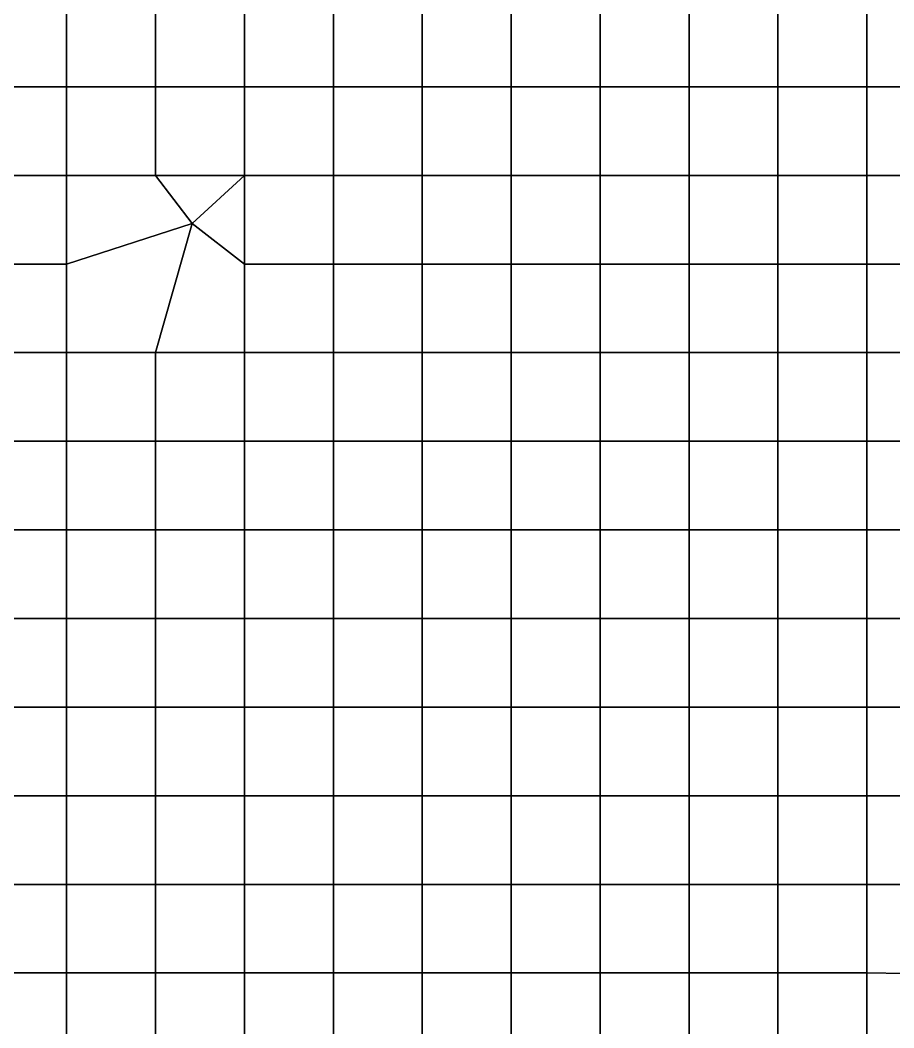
# Model space of a CAD drawing. Extents: x -13 to 39.3, y -26.5 to 20.6.
# Drawn here: x 28.96 to 33.89, y -13.81 to -8.11 of the extents above; entities that cross this region are included whole.
import ezdxf

# ---------------------------------------------------------------- set-up
doc = ezdxf.new("R2010")
doc.units = 0
doc.layers.add('FACES', color=5, linetype='CONTINUOUS')

msp = doc.modelspace()

# ---------------------------------------------------------------- linework, layer by layer
at = {"layer": 'FACES'}
for points in [[(29.2176, -7.99033), (28.7155, -7.99033), (28.7155, -8.49103), (29.2176, -8.49103)], [(29.2176, -7.99033, 3.3), (28.7155, -7.99033, 3.3), (28.7155, -8.49103, 3.3), (29.2176, -8.49103, 3.3)], [(29.7197, -7.99033), (29.2176, -7.99033), (29.2176, -8.49103), (29.7197, -8.49103)], [(29.7197, -7.99033, 3.3), (29.2176, -7.99033, 3.3), (29.2176, -8.49103, 3.3), (29.7197, -8.49103, 3.3)], [(30.2219, -7.99033), (29.7197, -7.99033), (29.7197, -8.49103), (30.2219, -8.49103)], [(30.2219, -7.99033, 3.3), (29.7197, -7.99033, 3.3), (29.7197, -8.49103, 3.3), (30.2219, -8.49103, 3.3)], [(30.724, -7.99033), (30.2219, -7.99033), (30.2219, -8.49103), (30.724, -8.49103)], [(30.724, -7.99033, 3.3), (30.2219, -7.99033, 3.3), (30.2219, -8.49103, 3.3), (30.724, -8.49103, 3.3)], [(31.2261, -7.99033), (30.724, -7.99033), (30.724, -8.49103), (31.2261, -8.49103)], [(31.2261, -7.99033, 3.3), (30.724, -7.99033, 3.3), (30.724, -8.49103, 3.3), (31.2261, -8.49103, 3.3)], [(31.7282, -7.99033), (31.2261, -7.99033), (31.2261, -8.49103), (31.7282, -8.49103)], [(31.7282, -7.99033, 3.3), (31.2261, -7.99033, 3.3), (31.2261, -8.49103, 3.3), (31.7282, -8.49103, 3.3)], [(32.2303, -7.99033), (31.7282, -7.99033), (31.7282, -8.49103), (32.2303, -8.49103)], [(32.2303, -7.99033, 3.3), (31.7282, -7.99033, 3.3), (31.7282, -8.49103, 3.3), (32.2303, -8.49103, 3.3)], [(32.7324, -7.99033), (32.2303, -7.99033), (32.2303, -8.49103), (32.7324, -8.49103)], [(32.7324, -7.99033, 3.3), (32.2303, -7.99033, 3.3), (32.2303, -8.49103, 3.3), (32.7324, -8.49103, 3.3)], [(33.2345, -7.99033), (32.7324, -7.99033), (32.7324, -8.49103), (33.2345, -8.49103)], [(33.2345, -7.99033, 3.3), (32.7324, -7.99033, 3.3), (32.7324, -8.49103, 3.3), (33.2345, -8.49103, 3.3)], [(33.7367, -7.99033), (33.2345, -7.99033), (33.2345, -8.49103), (33.7367, -8.49103)], [(33.7367, -7.99033, 3.3), (33.2345, -7.99033, 3.3), (33.2345, -8.49103, 3.3), (33.7367, -8.49103, 3.3)], [(34.2388, -7.99033), (33.7367, -7.99033), (33.7367, -8.49103), (34.2388, -8.49103)], [(34.2388, -7.99033, 3.3), (33.7367, -7.99033, 3.3), (33.7367, -8.49103, 3.3), (34.2388, -8.49103, 3.3)], [(29.2176, -8.49103), (28.7155, -8.49103), (28.7155, -8.99174), (29.2176, -8.99174)], [(29.2176, -8.49103, 3.3), (28.7155, -8.49103, 3.3), (28.7155, -8.99174, 3.3), (29.2176, -8.99174, 3.3)], [(29.7197, -8.49103), (29.2176, -8.49103), (29.2176, -8.99174), (29.7197, -8.99174)], [(29.7197, -8.49103, 3.3), (29.2176, -8.49103, 3.3), (29.2176, -8.99174, 3.3), (29.7197, -8.99174, 3.3)], [(30.2219, -8.49103), (29.7197, -8.49103), (29.7197, -8.99174), (30.2219, -8.99174)], [(30.2219, -8.49103, 3.3), (29.7197, -8.49103, 3.3), (29.7197, -8.99174, 3.3), (30.2219, -8.99174, 3.3)], [(30.724, -8.49103), (30.2219, -8.49103), (30.2219, -8.99174), (30.724, -8.99174)], [(30.724, -8.49103, 3.3), (30.2219, -8.49103, 3.3), (30.2219, -8.99174, 3.3), (30.724, -8.99174, 3.3)], [(31.2261, -8.49103), (30.724, -8.49103), (30.724, -8.99174), (31.2261, -8.99174)], [(31.2261, -8.49103, 3.3), (30.724, -8.49103, 3.3), (30.724, -8.99174, 3.3), (31.2261, -8.99174, 3.3)], [(31.7282, -8.49103), (31.2261, -8.49103), (31.2261, -8.99174), (31.7282, -8.99174)], [(31.7282, -8.49103, 3.3), (31.2261, -8.49103, 3.3), (31.2261, -8.99174, 3.3), (31.7282, -8.99174, 3.3)], [(32.2303, -8.49103), (31.7282, -8.49103), (31.7282, -8.99174), (32.2303, -8.99174)], [(32.2303, -8.49103, 3.3), (31.7282, -8.49103, 3.3), (31.7282, -8.99174, 3.3), (32.2303, -8.99174, 3.3)], [(32.7324, -8.49103), (32.2303, -8.49103), (32.2303, -8.99174), (32.7324, -8.99174)], [(32.7324, -8.49103, 3.3), (32.2303, -8.49103, 3.3), (32.2303, -8.99174, 3.3), (32.7324, -8.99174, 3.3)], [(33.2345, -8.49103), (32.7324, -8.49103), (32.7324, -8.99174), (33.2345, -8.99174)], [(33.2345, -8.49103, 3.3), (32.7324, -8.49103, 3.3), (32.7324, -8.99174, 3.3), (33.2345, -8.99174, 3.3)], [(33.7367, -8.49103), (33.2345, -8.49103), (33.2345, -8.99174), (33.7367, -8.99174)], [(33.7367, -8.49103, 3.3), (33.2345, -8.49103, 3.3), (33.2345, -8.99174, 3.3), (33.7367, -8.99174, 3.3)], [(34.2388, -8.49103), (33.7367, -8.49103), (33.7367, -8.99174), (34.2388, -8.99174)], [(34.2388, -8.49103, 3.3), (33.7367, -8.49103, 3.3), (33.7367, -8.99174, 3.3), (34.2388, -8.99174, 3.3)], [(29.2176, -8.99174), (28.7155, -8.99174), (28.7155, -9.49245), (29.2176, -9.49245)], [(29.2176, -8.99174, 3.3), (28.7155, -8.99174, 3.3), (28.7155, -9.49245, 3.3), (29.2176, -9.49245, 3.3)], [(29.7197, -8.99174), (29.2176, -8.99174), (29.2176, -9.49245), (29.9261, -9.2631)], [(29.7197, -8.99174, 3.3), (29.2176, -8.99174, 3.3), (29.2176, -9.49245, 3.3), (29.9261, -9.2631, 3.3)], [(30.2219, -8.99174), (29.7197, -8.99174), (29.9261, -9.2631)], [(30.2219, -8.99174, 3.3), (29.7197, -8.99174, 3.3), (29.9261, -9.2631, 3.3)], [(30.2219, -8.99174), (29.9261, -9.2631), (30.2219, -9.49245)], [(30.2219, -8.99174, 3.3), (29.9261, -9.2631, 3.3), (30.2219, -9.49245, 3.3)], [(30.724, -8.99174), (30.2219, -8.99174), (30.2219, -9.49245), (30.724, -9.49245)], [(30.724, -8.99174, 3.3), (30.2219, -8.99174, 3.3), (30.2219, -9.49245, 3.3), (30.724, -9.49245, 3.3)], [(31.2261, -8.99174), (30.724, -8.99174), (30.724, -9.49245), (31.2261, -9.49245)], [(31.2261, -8.99174, 3.3), (30.724, -8.99174, 3.3), (30.724, -9.49245, 3.3), (31.2261, -9.49245, 3.3)], [(31.7282, -8.99174), (31.2261, -8.99174), (31.2261, -9.49245), (31.7282, -9.49245)], [(31.7282, -8.99174, 3.3), (31.2261, -8.99174, 3.3), (31.2261, -9.49245, 3.3), (31.7282, -9.49245, 3.3)], [(32.2303, -8.99174), (31.7282, -8.99174), (31.7282, -9.49245), (32.2303, -9.49245)], [(32.2303, -8.99174, 3.3), (31.7282, -8.99174, 3.3), (31.7282, -9.49245, 3.3), (32.2303, -9.49245, 3.3)], [(32.7324, -8.99174), (32.2303, -8.99174), (32.2303, -9.49245), (32.7324, -9.49245)], [(32.7324, -8.99174, 3.3), (32.2303, -8.99174, 3.3), (32.2303, -9.49245, 3.3), (32.7324, -9.49245, 3.3)], [(33.2345, -8.99174), (32.7324, -8.99174), (32.7324, -9.49245), (33.2345, -9.49245)], [(33.2345, -8.99174, 3.3), (32.7324, -8.99174, 3.3), (32.7324, -9.49245, 3.3), (33.2345, -9.49245, 3.3)], [(33.7367, -8.99174), (33.2345, -8.99174), (33.2345, -9.49245), (33.7367, -9.49245)], [(33.7367, -8.99174, 3.3), (33.2345, -8.99174, 3.3), (33.2345, -9.49245, 3.3), (33.7367, -9.49245, 3.3)], [(34.2388, -8.99174), (33.7367, -8.99174), (33.7367, -9.49245), (34.2388, -9.49245)], [(34.2388, -8.99174, 3.3), (33.7367, -8.99174, 3.3), (33.7367, -9.49245, 3.3), (34.2388, -9.49245, 3.3)], [(29.2176, -9.49245), (29.2176, -9.99316), (29.7197, -9.99316), (29.9261, -9.2631)], [(29.2176, -9.49245, 3.3), (29.2176, -9.99316, 3.3), (29.7197, -9.99316, 3.3), (29.9261, -9.2631, 3.3)], [(30.2219, -9.49245), (29.9261, -9.2631), (29.7197, -9.99316), (30.2219, -9.99316)], [(30.2219, -9.49245, 3.3), (29.9261, -9.2631, 3.3), (29.7197, -9.99316, 3.3), (30.2219, -9.99316, 3.3)], [(29.2176, -9.49245), (28.7155, -9.49245), (28.7155, -9.99316), (29.2176, -9.99316)], [(29.2176, -9.49245, 3.3), (28.7155, -9.49245, 3.3), (28.7155, -9.99316, 3.3), (29.2176, -9.99316, 3.3)], [(30.724, -9.49245), (30.2219, -9.49245), (30.2219, -9.99316), (30.724, -9.99316)], [(30.724, -9.49245, 3.3), (30.2219, -9.49245, 3.3), (30.2219, -9.99316, 3.3), (30.724, -9.99316, 3.3)], [(31.2261, -9.49245), (30.724, -9.49245), (30.724, -9.99316), (31.2261, -9.99316)], [(31.2261, -9.49245, 3.3), (30.724, -9.49245, 3.3), (30.724, -9.99316, 3.3), (31.2261, -9.99316, 3.3)], [(31.7282, -9.49245), (31.2261, -9.49245), (31.2261, -9.99316), (31.7282, -9.99316)], [(31.7282, -9.49245, 3.3), (31.2261, -9.49245, 3.3), (31.2261, -9.99316, 3.3), (31.7282, -9.99316, 3.3)], [(32.2303, -9.49245), (31.7282, -9.49245), (31.7282, -9.99316), (32.2303, -9.99316)], [(32.2303, -9.49245, 3.3), (31.7282, -9.49245, 3.3), (31.7282, -9.99316, 3.3), (32.2303, -9.99316, 3.3)], [(32.7324, -9.49245), (32.2303, -9.49245), (32.2303, -9.99316), (32.7324, -9.99316)], [(32.7324, -9.49245, 3.3), (32.2303, -9.49245, 3.3), (32.2303, -9.99316, 3.3), (32.7324, -9.99316, 3.3)], [(33.2345, -9.49245), (32.7324, -9.49245), (32.7324, -9.99316), (33.2345, -9.99316)], [(33.2345, -9.49245, 3.3), (32.7324, -9.49245, 3.3), (32.7324, -9.99316, 3.3), (33.2345, -9.99316, 3.3)], [(33.7367, -9.49245), (33.2345, -9.49245), (33.2345, -9.99316), (33.7367, -9.99316)], [(33.7367, -9.49245, 3.3), (33.2345, -9.49245, 3.3), (33.2345, -9.99316, 3.3), (33.7367, -9.99316, 3.3)], [(34.2388, -9.49245), (33.7367, -9.49245), (33.7367, -9.99316), (34.2388, -9.99316)], [(34.2388, -9.49245, 3.3), (33.7367, -9.49245, 3.3), (33.7367, -9.99316, 3.3), (34.2388, -9.99316, 3.3)], [(29.2176, -9.99316), (28.7155, -9.99316), (28.7155, -10.4939), (29.2176, -10.4939)], [(29.2176, -9.99316, 3.3), (28.7155, -9.99316, 3.3), (28.7155, -10.4939, 3.3), (29.2176, -10.4939, 3.3)], [(29.7197, -9.99316), (29.2176, -9.99316), (29.2176, -10.4939), (29.7197, -10.4939)], [(29.7197, -9.99316, 3.3), (29.2176, -9.99316, 3.3), (29.2176, -10.4939, 3.3), (29.7197, -10.4939, 3.3)], [(30.2219, -9.99316), (29.7197, -9.99316), (29.7197, -10.4939), (30.2219, -10.4939)], [(30.2219, -9.99316, 3.3), (29.7197, -9.99316, 3.3), (29.7197, -10.4939, 3.3), (30.2219, -10.4939, 3.3)], [(30.724, -9.99316), (30.2219, -9.99316), (30.2219, -10.4939), (30.724, -10.4939)], [(30.724, -9.99316, 3.3), (30.2219, -9.99316, 3.3), (30.2219, -10.4939, 3.3), (30.724, -10.4939, 3.3)], [(31.2261, -9.99316), (30.724, -9.99316), (30.724, -10.4939), (31.2261, -10.4939)], [(31.2261, -9.99316, 3.3), (30.724, -9.99316, 3.3), (30.724, -10.4939, 3.3), (31.2261, -10.4939, 3.3)], [(31.7282, -9.99316), (31.2261, -9.99316), (31.2261, -10.4939), (31.7282, -10.4939)], [(31.7282, -9.99316, 3.3), (31.2261, -9.99316, 3.3), (31.2261, -10.4939, 3.3), (31.7282, -10.4939, 3.3)], [(32.2303, -9.99316), (31.7282, -9.99316), (31.7282, -10.4939), (32.2303, -10.4939)], [(32.2303, -9.99316, 3.3), (31.7282, -9.99316, 3.3), (31.7282, -10.4939, 3.3), (32.2303, -10.4939, 3.3)], [(32.7324, -9.99316), (32.2303, -9.99316), (32.2303, -10.4939), (32.7324, -10.4939)], [(32.7324, -9.99316, 3.3), (32.2303, -9.99316, 3.3), (32.2303, -10.4939, 3.3), (32.7324, -10.4939, 3.3)], [(33.2345, -9.99316), (32.7324, -9.99316), (32.7324, -10.4939), (33.2345, -10.4939)], [(33.2345, -9.99316, 3.3), (32.7324, -9.99316, 3.3), (32.7324, -10.4939, 3.3), (33.2345, -10.4939, 3.3)], [(33.7367, -9.99316), (33.2345, -9.99316), (33.2345, -10.4939), (33.7367, -10.4939)], [(33.7367, -9.99316, 3.3), (33.2345, -9.99316, 3.3), (33.2345, -10.4939, 3.3), (33.7367, -10.4939, 3.3)], [(34.2388, -9.99316), (33.7367, -9.99316), (33.7367, -10.4939), (34.2388, -10.4939)], [(34.2388, -9.99316, 3.3), (33.7367, -9.99316, 3.3), (33.7367, -10.4939, 3.3), (34.2388, -10.4939, 3.3)], [(29.2176, -10.4939), (28.7155, -10.4939), (28.7155, -10.9946), (29.2176, -10.9946)], [(29.2176, -10.4939, 3.3), (28.7155, -10.4939, 3.3), (28.7155, -10.9946, 3.3), (29.2176, -10.9946, 3.3)], [(29.7197, -10.4939), (29.2176, -10.4939), (29.2176, -10.9946), (29.7197, -10.9946)], [(29.7197, -10.4939, 3.3), (29.2176, -10.4939, 3.3), (29.2176, -10.9946, 3.3), (29.7197, -10.9946, 3.3)], [(30.2219, -10.4939), (29.7197, -10.4939), (29.7197, -10.9946), (30.2219, -10.9946)], [(30.2219, -10.4939, 3.3), (29.7197, -10.4939, 3.3), (29.7197, -10.9946, 3.3), (30.2219, -10.9946, 3.3)], [(30.724, -10.4939), (30.2219, -10.4939), (30.2219, -10.9946), (30.724, -10.9946)], [(30.724, -10.4939, 3.3), (30.2219, -10.4939, 3.3), (30.2219, -10.9946, 3.3), (30.724, -10.9946, 3.3)], [(31.2261, -10.4939), (30.724, -10.4939), (30.724, -10.9946), (31.2261, -10.9946)], [(31.2261, -10.4939, 3.3), (30.724, -10.4939, 3.3), (30.724, -10.9946, 3.3), (31.2261, -10.9946, 3.3)], [(31.7282, -10.4939), (31.2261, -10.4939), (31.2261, -10.9946), (31.7282, -10.9946)], [(31.7282, -10.4939, 3.3), (31.2261, -10.4939, 3.3), (31.2261, -10.9946, 3.3), (31.7282, -10.9946, 3.3)], [(32.2303, -10.4939), (31.7282, -10.4939), (31.7282, -10.9946), (32.2303, -10.9946)], [(32.2303, -10.4939, 3.3), (31.7282, -10.4939, 3.3), (31.7282, -10.9946, 3.3), (32.2303, -10.9946, 3.3)], [(32.7324, -10.4939), (32.2303, -10.4939), (32.2303, -10.9946), (32.7324, -10.9946)], [(32.7324, -10.4939, 3.3), (32.2303, -10.4939, 3.3), (32.2303, -10.9946, 3.3), (32.7324, -10.9946, 3.3)], [(33.2345, -10.4939), (32.7324, -10.4939), (32.7324, -10.9946), (33.2345, -10.9946)], [(33.2345, -10.4939, 3.3), (32.7324, -10.4939, 3.3), (32.7324, -10.9946, 3.3), (33.2345, -10.9946, 3.3)], [(33.7367, -10.4939), (33.2345, -10.4939), (33.2345, -10.9946), (33.7367, -10.9946)], [(33.7367, -10.4939, 3.3), (33.2345, -10.4939, 3.3), (33.2345, -10.9946, 3.3), (33.7367, -10.9946, 3.3)], [(34.2388, -10.4939), (33.7367, -10.4939), (33.7367, -10.9946), (34.2388, -10.9946)], [(34.2388, -10.4939, 3.3), (33.7367, -10.4939, 3.3), (33.7367, -10.9946, 3.3), (34.2388, -10.9946, 3.3)], [(29.2176, -10.9946), (28.7155, -10.9946), (28.7155, -11.4953), (29.2176, -11.4953)], [(29.2176, -10.9946, 3.3), (28.7155, -10.9946, 3.3), (28.7155, -11.4953, 3.3), (29.2176, -11.4953, 3.3)], [(29.7197, -10.9946), (29.2176, -10.9946), (29.2176, -11.4953), (29.7197, -11.4953)], [(29.7197, -10.9946, 3.3), (29.2176, -10.9946, 3.3), (29.2176, -11.4953, 3.3), (29.7197, -11.4953, 3.3)], [(30.2219, -10.9946), (29.7197, -10.9946), (29.7197, -11.4953), (30.2219, -11.4953)], [(30.2219, -10.9946, 3.3), (29.7197, -10.9946, 3.3), (29.7197, -11.4953, 3.3), (30.2219, -11.4953, 3.3)], [(30.724, -10.9946), (30.2219, -10.9946), (30.2219, -11.4953), (30.724, -11.4953)], [(30.724, -10.9946, 3.3), (30.2219, -10.9946, 3.3), (30.2219, -11.4953, 3.3), (30.724, -11.4953, 3.3)], [(31.2261, -10.9946), (30.724, -10.9946), (30.724, -11.4953), (31.2261, -11.4953)], [(31.2261, -10.9946, 3.3), (30.724, -10.9946, 3.3), (30.724, -11.4953, 3.3), (31.2261, -11.4953, 3.3)], [(31.7282, -10.9946), (31.2261, -10.9946), (31.2261, -11.4953), (31.7282, -11.4953)], [(31.7282, -10.9946, 3.3), (31.2261, -10.9946, 3.3), (31.2261, -11.4953, 3.3), (31.7282, -11.4953, 3.3)], [(32.2303, -10.9946), (31.7282, -10.9946), (31.7282, -11.4953), (32.2303, -11.4953)], [(32.2303, -10.9946, 3.3), (31.7282, -10.9946, 3.3), (31.7282, -11.4953, 3.3), (32.2303, -11.4953, 3.3)], [(32.7324, -10.9946), (32.2303, -10.9946), (32.2303, -11.4953), (32.7324, -11.4953)], [(32.7324, -10.9946, 3.3), (32.2303, -10.9946, 3.3), (32.2303, -11.4953, 3.3), (32.7324, -11.4953, 3.3)], [(33.2345, -10.9946), (32.7324, -10.9946), (32.7324, -11.4953), (33.2345, -11.4953)], [(33.2345, -10.9946, 3.3), (32.7324, -10.9946, 3.3), (32.7324, -11.4953, 3.3), (33.2345, -11.4953, 3.3)], [(33.7367, -10.9946), (33.2345, -10.9946), (33.2345, -11.4953), (33.7367, -11.4953)], [(33.7367, -10.9946, 3.3), (33.2345, -10.9946, 3.3), (33.2345, -11.4953, 3.3), (33.7367, -11.4953, 3.3)], [(34.2388, -10.9946), (33.7367, -10.9946), (33.7367, -11.4953), (34.2388, -11.4953)], [(34.2388, -10.9946, 3.3), (33.7367, -10.9946, 3.3), (33.7367, -11.4953, 3.3), (34.2388, -11.4953, 3.3)], [(29.2176, -11.4953), (28.7155, -11.4953), (28.7155, -11.996), (29.2176, -11.996)], [(29.2176, -11.4953, 3.3), (28.7155, -11.4953, 3.3), (28.7155, -11.996, 3.3), (29.2176, -11.996, 3.3)], [(29.7197, -11.4953), (29.2176, -11.4953), (29.2176, -11.996), (29.7197, -11.996)], [(29.7197, -11.4953, 3.3), (29.2176, -11.4953, 3.3), (29.2176, -11.996, 3.3), (29.7197, -11.996, 3.3)], [(30.2219, -11.4953), (29.7197, -11.4953), (29.7197, -11.996), (30.2219, -11.996)], [(30.2219, -11.4953, 3.3), (29.7197, -11.4953, 3.3), (29.7197, -11.996, 3.3), (30.2219, -11.996, 3.3)], [(30.724, -11.4953), (30.2219, -11.4953), (30.2219, -11.996), (30.724, -11.996)], [(30.724, -11.4953, 3.3), (30.2219, -11.4953, 3.3), (30.2219, -11.996, 3.3), (30.724, -11.996, 3.3)], [(31.2261, -11.4953), (30.724, -11.4953), (30.724, -11.996), (31.2261, -11.996)], [(31.2261, -11.4953, 3.3), (30.724, -11.4953, 3.3), (30.724, -11.996, 3.3), (31.2261, -11.996, 3.3)], [(31.7282, -11.4953), (31.2261, -11.4953), (31.2261, -11.996), (31.7282, -11.996)], [(31.7282, -11.4953, 3.3), (31.2261, -11.4953, 3.3), (31.2261, -11.996, 3.3), (31.7282, -11.996, 3.3)], [(32.2303, -11.4953), (31.7282, -11.4953), (31.7282, -11.996), (32.2303, -11.996)], [(32.2303, -11.4953, 3.3), (31.7282, -11.4953, 3.3), (31.7282, -11.996, 3.3), (32.2303, -11.996, 3.3)], [(32.7324, -11.4953), (32.2303, -11.4953), (32.2303, -11.996), (32.7324, -11.996)], [(32.7324, -11.4953, 3.3), (32.2303, -11.4953, 3.3), (32.2303, -11.996, 3.3), (32.7324, -11.996, 3.3)], [(33.2345, -11.4953), (32.7324, -11.4953), (32.7324, -11.996), (33.2345, -11.996)], [(33.2345, -11.4953, 3.3), (32.7324, -11.4953, 3.3), (32.7324, -11.996, 3.3), (33.2345, -11.996, 3.3)], [(33.7367, -11.4953), (33.2345, -11.4953), (33.2345, -11.996), (33.7367, -11.996)], [(33.7367, -11.4953, 3.3), (33.2345, -11.4953, 3.3), (33.2345, -11.996, 3.3), (33.7367, -11.996, 3.3)], [(34.2388, -11.4953), (33.7367, -11.4953), (33.7367, -11.996), (34.2388, -11.996)], [(34.2388, -11.4953, 3.3), (33.7367, -11.4953, 3.3), (33.7367, -11.996, 3.3), (34.2388, -11.996, 3.3)], [(29.2176, -11.996), (28.7155, -11.996), (28.7155, -12.4967), (29.2176, -12.4967)], [(29.2176, -11.996, 3.3), (28.7155, -11.996, 3.3), (28.7155, -12.4967, 3.3), (29.2176, -12.4967, 3.3)], [(29.7197, -11.996), (29.2176, -11.996), (29.2176, -12.4967), (29.7197, -12.4967)], [(29.7197, -11.996, 3.3), (29.2176, -11.996, 3.3), (29.2176, -12.4967, 3.3), (29.7197, -12.4967, 3.3)], [(30.2219, -11.996), (29.7197, -11.996), (29.7197, -12.4967), (30.2219, -12.4967)], [(30.2219, -11.996, 3.3), (29.7197, -11.996, 3.3), (29.7197, -12.4967, 3.3), (30.2219, -12.4967, 3.3)], [(30.724, -11.996), (30.2219, -11.996), (30.2219, -12.4967), (30.724, -12.4967)], [(30.724, -11.996, 3.3), (30.2219, -11.996, 3.3), (30.2219, -12.4967, 3.3), (30.724, -12.4967, 3.3)], [(31.2261, -11.996), (30.724, -11.996), (30.724, -12.4967), (31.2261, -12.4967)], [(31.2261, -11.996, 3.3), (30.724, -11.996, 3.3), (30.724, -12.4967, 3.3), (31.2261, -12.4967, 3.3)], [(31.7282, -11.996), (31.2261, -11.996), (31.2261, -12.4967), (31.7282, -12.4967)], [(31.7282, -11.996, 3.3), (31.2261, -11.996, 3.3), (31.2261, -12.4967, 3.3), (31.7282, -12.4967, 3.3)], [(32.2303, -11.996), (31.7282, -11.996), (31.7282, -12.4967), (32.2303, -12.4967)], [(32.2303, -11.996, 3.3), (31.7282, -11.996, 3.3), (31.7282, -12.4967, 3.3), (32.2303, -12.4967, 3.3)], [(32.7324, -11.996), (32.2303, -11.996), (32.2303, -12.4967), (32.7324, -12.4967)], [(32.7324, -11.996, 3.3), (32.2303, -11.996, 3.3), (32.2303, -12.4967, 3.3), (32.7324, -12.4967, 3.3)], [(33.2345, -11.996), (32.7324, -11.996), (32.7324, -12.4967), (33.2345, -12.4967)], [(33.2345, -11.996, 3.3), (32.7324, -11.996, 3.3), (32.7324, -12.4967, 3.3), (33.2345, -12.4967, 3.3)], [(33.7367, -11.996), (33.2345, -11.996), (33.2345, -12.4967), (33.7367, -12.4967)], [(33.7367, -11.996, 3.3), (33.2345, -11.996, 3.3), (33.2345, -12.4967, 3.3), (33.7367, -12.4967, 3.3)], [(34.2388, -11.996), (33.7367, -11.996), (33.7367, -12.4967), (34.2388, -12.4967)], [(34.2388, -11.996, 3.3), (33.7367, -11.996, 3.3), (33.7367, -12.4967, 3.3), (34.2388, -12.4967, 3.3)], [(29.2176, -12.4967), (28.7155, -12.4967), (28.7155, -12.9974), (29.2176, -12.9974)], [(29.2176, -12.4967, 3.3), (28.7155, -12.4967, 3.3), (28.7155, -12.9974, 3.3), (29.2176, -12.9974, 3.3)], [(29.7197, -12.4967), (29.2176, -12.4967), (29.2176, -12.9974), (29.7197, -12.9974)], [(29.7197, -12.4967, 3.3), (29.2176, -12.4967, 3.3), (29.2176, -12.9974, 3.3), (29.7197, -12.9974, 3.3)], [(30.2219, -12.4967), (29.7197, -12.4967), (29.7197, -12.9974), (30.2219, -12.9974)], [(30.2219, -12.4967, 3.3), (29.7197, -12.4967, 3.3), (29.7197, -12.9974, 3.3), (30.2219, -12.9974, 3.3)], [(30.724, -12.4967), (30.2219, -12.4967), (30.2219, -12.9974), (30.724, -12.9974)], [(30.724, -12.4967, 3.3), (30.2219, -12.4967, 3.3), (30.2219, -12.9974, 3.3), (30.724, -12.9974, 3.3)], [(31.2261, -12.4967), (30.724, -12.4967), (30.724, -12.9974), (31.2261, -12.9974)], [(31.2261, -12.4967, 3.3), (30.724, -12.4967, 3.3), (30.724, -12.9974, 3.3), (31.2261, -12.9974, 3.3)], [(31.7282, -12.4967), (31.2261, -12.4967), (31.2261, -12.9974), (31.7282, -12.9974)], [(31.7282, -12.4967, 3.3), (31.2261, -12.4967, 3.3), (31.2261, -12.9974, 3.3), (31.7282, -12.9974, 3.3)], [(32.2303, -12.4967), (31.7282, -12.4967), (31.7282, -12.9974), (32.2303, -12.9974)], [(32.2303, -12.4967, 3.3), (31.7282, -12.4967, 3.3), (31.7282, -12.9974, 3.3), (32.2303, -12.9974, 3.3)], [(32.7324, -12.4967), (32.2303, -12.4967), (32.2303, -12.9974), (32.7324, -12.9974)], [(32.7324, -12.4967, 3.3), (32.2303, -12.4967, 3.3), (32.2303, -12.9974, 3.3), (32.7324, -12.9974, 3.3)], [(33.2345, -12.4967), (32.7324, -12.4967), (32.7324, -12.9974), (33.2345, -12.9974)], [(33.2345, -12.4967, 3.3), (32.7324, -12.4967, 3.3), (32.7324, -12.9974, 3.3), (33.2345, -12.9974, 3.3)], [(33.7367, -12.4967), (33.2345, -12.4967), (33.2345, -12.9974), (33.7367, -12.9974)], [(33.7367, -12.4967, 3.3), (33.2345, -12.4967, 3.3), (33.2345, -12.9974, 3.3), (33.7367, -12.9974, 3.3)], [(34.2388, -12.4967), (33.7367, -12.4967), (33.7367, -12.9974), (34.2388, -12.9974)], [(34.2388, -12.4967, 3.3), (33.7367, -12.4967, 3.3), (33.7367, -12.9974, 3.3), (34.2388, -12.9974, 3.3)], [(29.2176, -12.9974), (28.7155, -12.9974), (28.7155, -13.4981), (29.2176, -13.4981)], [(29.2176, -12.9974, 3.3), (28.7155, -12.9974, 3.3), (28.7155, -13.4981, 3.3), (29.2176, -13.4981, 3.3)], [(29.7197, -12.9974), (29.2176, -12.9974), (29.2176, -13.4981), (29.7197, -13.4981)], [(29.7197, -12.9974, 3.3), (29.2176, -12.9974, 3.3), (29.2176, -13.4981, 3.3), (29.7197, -13.4981, 3.3)], [(30.2219, -12.9974), (29.7197, -12.9974), (29.7197, -13.4981), (30.2219, -13.4981)], [(30.2219, -12.9974, 3.3), (29.7197, -12.9974, 3.3), (29.7197, -13.4981, 3.3), (30.2219, -13.4981, 3.3)], [(30.724, -12.9974), (30.2219, -12.9974), (30.2219, -13.4981), (30.724, -13.4981)], [(30.724, -12.9974, 3.3), (30.2219, -12.9974, 3.3), (30.2219, -13.4981, 3.3), (30.724, -13.4981, 3.3)], [(31.2261, -12.9974), (30.724, -12.9974), (30.724, -13.4981), (31.2261, -13.4981)], [(31.2261, -12.9974, 3.3), (30.724, -12.9974, 3.3), (30.724, -13.4981, 3.3), (31.2261, -13.4981, 3.3)], [(31.7282, -12.9974), (31.2261, -12.9974), (31.2261, -13.4981), (31.7282, -13.4981)], [(31.7282, -12.9974, 3.3), (31.2261, -12.9974, 3.3), (31.2261, -13.4981, 3.3), (31.7282, -13.4981, 3.3)], [(32.2303, -12.9974), (31.7282, -12.9974), (31.7282, -13.4981), (32.2303, -13.4981)], [(32.2303, -12.9974, 3.3), (31.7282, -12.9974, 3.3), (31.7282, -13.4981, 3.3), (32.2303, -13.4981, 3.3)], [(32.7324, -12.9974), (32.2303, -12.9974), (32.2303, -13.4981), (32.7324, -13.4981)], [(32.7324, -12.9974, 3.3), (32.2303, -12.9974, 3.3), (32.2303, -13.4981, 3.3), (32.7324, -13.4981, 3.3)], [(33.2345, -12.9974), (32.7324, -12.9974), (32.7324, -13.4981), (33.2345, -13.4981)], [(33.2345, -12.9974, 3.3), (32.7324, -12.9974, 3.3), (32.7324, -13.4981, 3.3), (33.2345, -13.4981, 3.3)], [(33.7367, -12.9974), (33.2345, -12.9974), (33.2345, -13.4981), (33.7367, -13.4981)], [(33.7367, -12.9974, 3.3), (33.2345, -12.9974, 3.3), (33.2345, -13.4981, 3.3), (33.7367, -13.4981, 3.3)], [(33.7367, -12.9974), (33.7367, -13.4981), (34.1687, -13.5057), (34.2388, -12.9974)], [(33.7367, -12.9974, 3.3), (33.7367, -13.4981, 3.3), (34.1687, -13.5057, 3.3), (34.2388, -12.9974, 3.3)], [(29.2176, -13.4981), (28.7155, -13.4981), (28.7155, -13.9988), (29.2176, -13.9988)], [(29.2176, -13.4981, 3.3), (28.7155, -13.4981, 3.3), (28.7155, -13.9988, 3.3), (29.2176, -13.9988, 3.3)], [(29.7197, -13.4981), (29.2176, -13.4981), (29.2176, -13.9988), (29.7197, -13.9988)], [(29.7197, -13.4981, 3.3), (29.2176, -13.4981, 3.3), (29.2176, -13.9988, 3.3), (29.7197, -13.9988, 3.3)], [(30.2219, -13.4981), (29.7197, -13.4981), (29.7197, -13.9988), (30.2219, -13.9988)], [(30.2219, -13.4981, 3.3), (29.7197, -13.4981, 3.3), (29.7197, -13.9988, 3.3), (30.2219, -13.9988, 3.3)], [(30.724, -13.4981), (30.2219, -13.4981), (30.2219, -13.9988), (30.724, -13.9988)], [(30.724, -13.4981, 3.3), (30.2219, -13.4981, 3.3), (30.2219, -13.9988, 3.3), (30.724, -13.9988, 3.3)], [(31.2261, -13.4981), (30.724, -13.4981), (30.724, -13.9988), (31.2261, -13.9988)], [(31.2261, -13.4981, 3.3), (30.724, -13.4981, 3.3), (30.724, -13.9988, 3.3), (31.2261, -13.9988, 3.3)], [(31.7282, -13.4981), (31.2261, -13.4981), (31.2261, -13.9988), (31.7282, -13.9988)], [(31.7282, -13.4981, 3.3), (31.2261, -13.4981, 3.3), (31.2261, -13.9988, 3.3), (31.7282, -13.9988, 3.3)], [(32.2303, -13.4981), (31.7282, -13.4981), (31.7282, -13.9988), (32.2303, -13.9988)], [(32.2303, -13.4981, 3.3), (31.7282, -13.4981, 3.3), (31.7282, -13.9988, 3.3), (32.2303, -13.9988, 3.3)], [(32.7324, -13.4981), (32.2303, -13.4981), (32.2303, -13.9988), (32.7324, -13.9988)], [(32.7324, -13.4981, 3.3), (32.2303, -13.4981, 3.3), (32.2303, -13.9988, 3.3), (32.7324, -13.9988, 3.3)], [(33.2345, -13.4981), (32.7324, -13.4981), (32.7324, -13.9988), (33.2345, -13.9988)], [(33.2345, -13.4981, 3.3), (32.7324, -13.4981, 3.3), (32.7324, -13.9988, 3.3), (33.2345, -13.9988, 3.3)], [(33.7367, -13.4981), (33.2345, -13.4981), (33.2345, -13.9988), (33.7367, -13.9988)], [(33.7367, -13.4981, 3.3), (33.2345, -13.4981, 3.3), (33.2345, -13.9988, 3.3), (33.7367, -13.9988, 3.3)], [(34.1687, -13.5057), (33.7367, -13.4981), (33.7367, -13.9988), (34.2388, -13.9988)], [(34.1687, -13.5057, 3.3), (33.7367, -13.4981, 3.3), (33.7367, -13.9988, 3.3), (34.2388, -13.9988, 3.3)]]:
    msp.add_3dface(points, dxfattribs=at)

doc.saveas('drawing.dxf')
